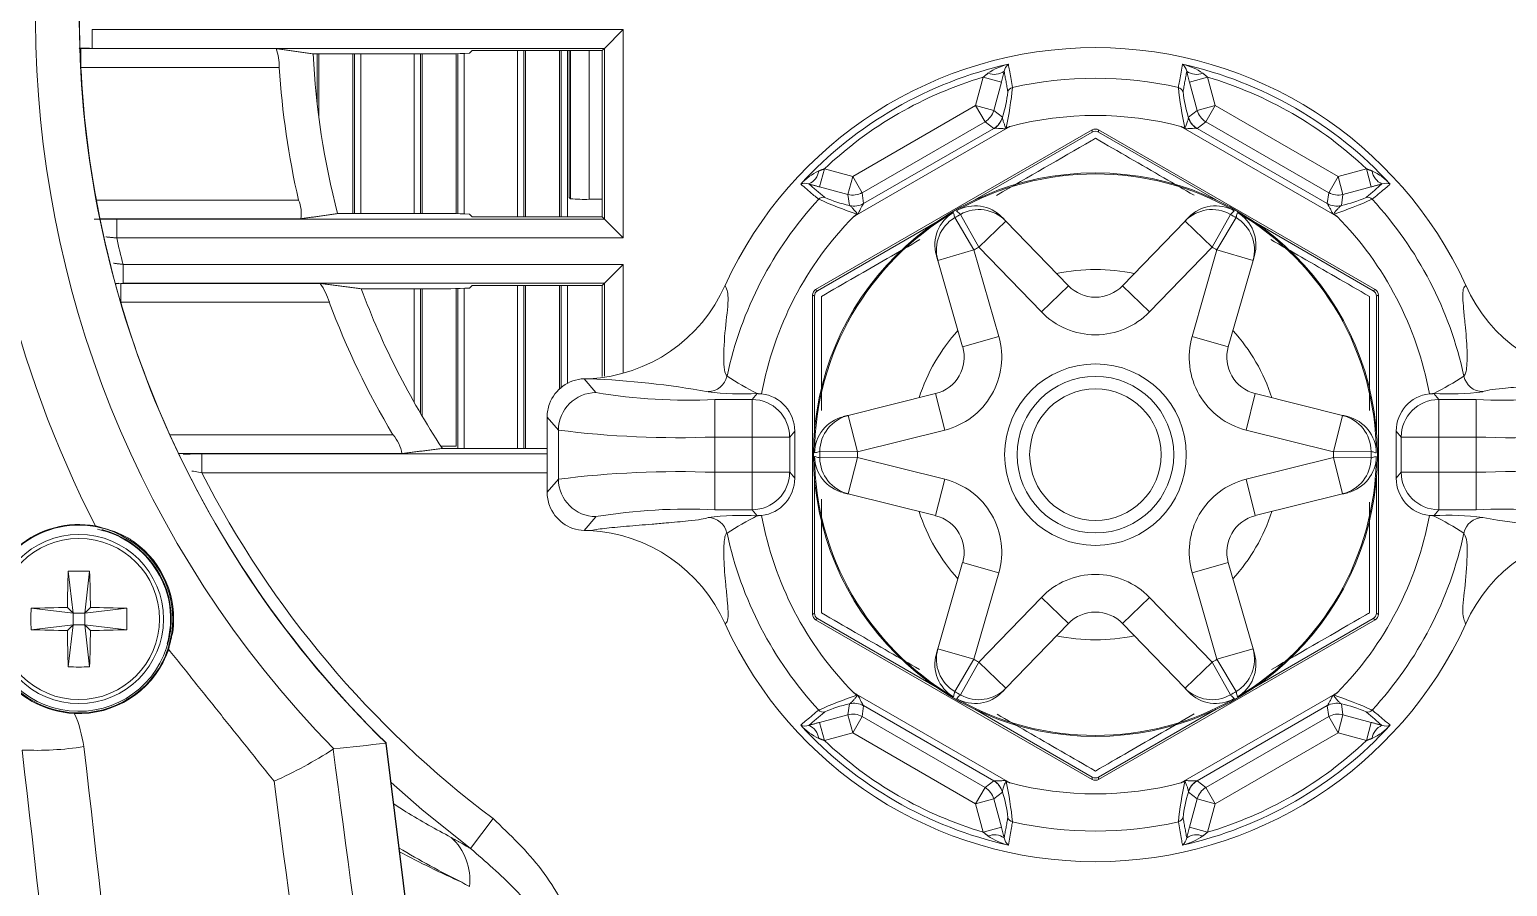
# Model space of a CAD drawing. Extents: x 8 to 113, y 2 to 87.
# Drawn here: x 105.271 to 107.63, y 35.429 to 36.797 of the extents above; entities that cross this region are included whole.
import ezdxf

# ---------------------------------------------------------------- set-up
doc = ezdxf.new("R2010")
doc.units = 0
doc.header["$MEASUREMENT"] = 0
doc.layers.add('OBJECT', color=7, linetype='CONTINUOUS')

msp = doc.modelspace()

# ---------------------------------------------------------------- linework, layer by layer
at = {"layer": 'OBJECT', "linetype": 'Continuous', "lineweight": 15}
for p, q in [((105.3711, 36.7971), (105.3711, 36.7671)), ((105.3711, 36.7971), (106.2191, 36.7971)), ((106.2191, 36.7971), (106.1891, 36.7671)), ((106.2191, 36.7971), (106.2191, 36.4643)), ((105.3534, 36.7666), (105.3519, 36.7666)), ((105.3534, 36.7666), (105.6648, 36.7666)), ((105.3534, 36.7366), (105.3534, 36.7666)), ((106.1891, 36.7671), (105.3711, 36.7671)), ((105.7241, 36.7582), (105.9137, 36.7582)), ((105.7304, 36.7582), (105.7304, 36.6799)), ((105.7329, 36.6591), (105.7329, 36.7582)), ((105.7875, 36.7582), (105.7875, 36.5032)), ((105.79, 36.5032), (105.79, 36.7582)), ((105.8, 36.7582), (105.8, 36.5032)), ((105.8854, 36.5032), (105.8854, 36.7582)), ((105.8954, 36.7582), (105.8954, 36.5032)), ((105.8979, 36.5032), (105.8979, 36.7582)), ((105.9525, 36.7585), (105.9525, 36.503)), ((105.955, 36.5029), (105.955, 36.7585)), ((105.965, 36.7587), (105.965, 36.5027)), ((105.9779, 36.7635), (105.9737, 36.7593)), ((105.9779, 36.7635), (106.1854, 36.7635)), ((106.0504, 36.498), (106.0504, 36.7635)), ((106.0604, 36.7635), (106.0604, 36.498)), ((106.0629, 36.498), (106.0629, 36.7635)), ((106.1175, 36.7635), (106.1175, 36.498)), ((106.12, 36.498), (106.12, 36.7635)), ((106.13, 36.7635), (106.13, 36.498)), ((106.1327, 36.5291), (106.1327, 36.7635)), ((106.1348, 36.527), (106.1348, 36.7635)), ((106.1648, 36.7635), (106.1648, 36.526)), ((106.1891, 36.7671), (106.1854, 36.7635)), ((106.1854, 36.7635), (106.1854, 36.498)), ((106.1891, 36.4943), (106.1891, 36.7671)), ((105.67, 36.7366), (105.3534, 36.7366)), ((106.7815, 36.6758), (106.7936, 36.7211)), ((106.8226, 36.7133), (106.7936, 36.7211)), ((106.8226, 36.7133), (106.8104, 36.668)), ((107.1518, 36.7211), (107.1228, 36.7133)), ((107.1349, 36.668), (107.1228, 36.7133)), ((107.1518, 36.7211), (107.1639, 36.6758)), ((106.7815, 36.6758), (106.5854, 36.5626)), ((106.7965, 36.6499), (106.7815, 36.6758)), ((106.8104, 36.668), (106.7815, 36.6758)), ((106.8104, 36.668), (106.8244, 36.6573)), ((107.121, 36.6573), (107.1349, 36.668)), ((107.1639, 36.6758), (107.1349, 36.668)), ((107.1639, 36.6758), (107.1489, 36.6499)), ((107.36, 36.5626), (107.1639, 36.6758)), ((106.9677, 36.6368), (106.5261, 36.3819)), ((106.8363, 36.6424), (106.5869, 36.4984)), ((106.6004, 36.5366), (106.7965, 36.6499)), ((106.6027, 36.5191), (106.8106, 36.6391)), ((106.9677, 36.6332), (106.7802, 36.525)), ((106.8105, 36.6391), (106.7965, 36.6499)), ((106.8303, 36.6401), (106.8306, 36.6393)), ((106.9677, 36.6332), (106.9677, 36.6368)), ((106.9777, 36.6368), (106.9777, 36.6332)), ((107.4193, 36.3819), (106.9777, 36.6368)), ((107.1652, 36.525), (106.9777, 36.6332)), ((107.3585, 36.4984), (107.1091, 36.6424)), ((107.1148, 36.6393), (107.1151, 36.6401)), ((107.1348, 36.6391), (107.3427, 36.5191)), ((107.1489, 36.6499), (107.1349, 36.6391)), ((107.1489, 36.6499), (107.345, 36.5366)), ((106.5401, 36.5747), (106.5324, 36.5458)), ((106.5401, 36.5747), (106.5854, 36.5626)), ((106.5854, 36.5626), (106.5777, 36.5336)), ((106.5854, 36.5626), (106.6004, 36.5366)), ((107.345, 36.5366), (107.36, 36.5626)), ((107.36, 36.5626), (107.4052, 36.5747)), ((107.3677, 36.5336), (107.36, 36.5626)), ((107.413, 36.5458), (107.4052, 36.5747)), ((106.5777, 36.5336), (106.5324, 36.5458)), ((107.413, 36.5458), (107.3677, 36.5336)), ((105.3781, 36.5248), (105.7008, 36.5248)), ((105.3781, 36.524), (105.3781, 36.5248)), ((106.1348, 36.527), (106.1327, 36.5291)), ((106.1854, 36.526), (106.1648, 36.526)), ((106.58, 36.5162), (106.5777, 36.5336)), ((106.6004, 36.5366), (106.6027, 36.5192)), ((107.3427, 36.5192), (107.345, 36.5366)), ((107.3677, 36.5336), (107.3654, 36.5162)), ((105.7044, 36.4949), (105.3837, 36.4949)), ((105.4105, 36.4643), (105.4105, 36.4943)), ((105.4105, 36.4943), (106.1891, 36.4943)), ((105.9137, 36.5032), (105.763, 36.5032)), ((105.9737, 36.5022), (105.9779, 36.498)), ((106.1854, 36.498), (105.9779, 36.498)), ((106.1891, 36.4943), (106.1854, 36.498)), ((106.2191, 36.4643), (106.1891, 36.4943)), ((106.5924, 36.5018), (106.5919, 36.5025)), ((106.7482, 36.4967), (106.7788, 36.4451)), ((106.7866, 36.4496), (106.7572, 36.5019)), ((107.1882, 36.5019), (107.1588, 36.4496)), ((107.1666, 36.4451), (107.1972, 36.4967)), ((107.3535, 36.5025), (107.353, 36.5018)), ((106.7167, 36.4883), (106.5292, 36.3801)), ((106.7866, 36.4496), (106.8297, 36.4912)), ((106.8297, 36.4912), (106.9295, 36.3879)), ((107.0159, 36.3879), (107.1157, 36.4912)), ((107.1588, 36.4496), (107.1157, 36.4912)), ((107.4162, 36.3801), (107.2287, 36.4883)), ((106.2191, 36.4643), (105.4105, 36.4643)), ((106.7788, 36.4451), (106.7211, 36.4285)), ((106.7788, 36.4451), (106.8184, 36.307)), ((106.8864, 36.3462), (106.7866, 36.4496)), ((107.1588, 36.4496), (107.059, 36.3462)), ((107.127, 36.307), (107.1666, 36.4451)), ((107.1666, 36.4451), (107.2243, 36.4285)), ((105.4207, 36.4221), (105.4207, 36.3921)), ((105.4207, 36.4221), (106.2191, 36.4221)), ((106.2191, 36.4221), (106.1891, 36.3921)), ((106.2191, 36.4221), (106.2191, 36.2491)), ((106.7607, 36.2904), (106.7211, 36.4285)), ((107.2243, 36.4285), (107.1847, 36.2904)), ((105.4083, 36.3916), (105.4139, 36.3921)), ((105.4169, 36.3916), (105.7353, 36.3916)), ((105.4169, 36.3616), (105.4169, 36.3916)), ((106.1891, 36.3921), (105.4207, 36.3921)), ((105.8008, 36.3832), (105.9137, 36.3832)), ((105.8854, 36.2016), (105.8854, 36.3832)), ((105.8954, 36.3832), (105.8954, 36.1843)), ((105.8979, 36.1801), (105.8979, 36.3832)), ((105.9525, 36.3835), (105.9525, 36.1318)), ((105.955, 36.1282), (105.955, 36.3835)), ((105.965, 36.3837), (105.965, 36.1282)), ((105.9779, 36.3885), (105.9737, 36.3843)), ((105.9779, 36.3885), (106.1854, 36.3885)), ((106.0504, 36.1282), (106.0504, 36.3885)), ((106.0604, 36.3885), (106.0604, 36.1282)), ((106.0629, 36.1282), (106.0629, 36.3885)), ((106.1175, 36.3885), (106.1175, 36.2223)), ((106.12, 36.2245), (106.12, 36.3885)), ((106.13, 36.3885), (106.13, 36.2317)), ((106.1891, 36.3921), (106.1854, 36.3885)), ((106.1854, 36.3885), (106.1854, 36.2431)), ((106.1891, 36.2438), (106.1891, 36.3921)), ((106.5261, 36.3819), (106.5292, 36.3801)), ((106.8864, 36.3462), (106.9295, 36.3879)), ((107.059, 36.3462), (107.0159, 36.3879)), ((107.4162, 36.3801), (107.4193, 36.3819)), ((105.7499, 36.3616), (105.4169, 36.3616)), ((106.5211, 36.3732), (106.5211, 35.8632)), ((106.5242, 36.3714), (106.5211, 36.3732)), ((106.5242, 36.3714), (106.5242, 36.1549)), ((107.4243, 36.3732), (107.4212, 36.3714)), ((107.4212, 36.1549), (107.4212, 36.3714)), ((107.4243, 35.8632), (107.4243, 36.3732)), ((106.8184, 36.307), (106.7607, 36.2904)), ((107.127, 36.307), (107.1847, 36.2904)), ((106.1755, 36.2173), (106.1566, 36.2393)), ((106.4328, 36.2157), (106.4247, 36.2063)), ((106.5782, 36.1809), (106.7176, 36.2157)), ((106.7321, 36.1575), (106.7176, 36.2157)), ((107.2133, 36.1575), (107.2278, 36.2157)), ((107.2278, 36.2157), (107.3672, 36.1809)), ((107.5126, 36.2157), (107.5206, 36.2063)), ((106.3652, 36.1464), (106.3652, 36.2063)), ((106.4247, 36.2063), (106.3652, 36.2063)), ((106.4247, 36.1464), (106.4247, 36.2063)), ((107.5206, 36.1464), (107.5206, 36.2063)), ((107.5206, 36.2063), (107.5802, 36.2063)), ((107.5802, 36.1464), (107.5802, 36.2063)), ((106.0977, 36.1783), (106.1156, 36.1574)), ((106.0977, 36.1783), (106.0977, 36.1182)), ((106.5927, 36.1227), (106.5782, 36.1809)), ((107.3527, 36.1227), (107.3672, 36.1809)), ((105.4955, 36.1498), (105.8516, 36.1498)), ((106.1156, 36.1574), (106.1156, 36.079)), ((106.3652, 36.1464), (106.3652, 36.09)), ((106.3652, 36.1464), (106.4247, 36.1464)), ((106.4247, 36.1464), (106.4847, 36.1464)), ((106.4247, 36.1464), (106.4247, 36.09)), ((106.4847, 36.1464), (106.4927, 36.1558)), ((106.4847, 36.1464), (106.4847, 36.09)), ((106.4927, 36.1558), (106.4927, 36.0807)), ((106.7321, 36.1575), (106.5927, 36.1227)), ((107.3527, 36.1227), (107.2133, 36.1575)), ((107.4607, 36.1464), (107.4527, 36.1558)), ((107.4527, 36.1558), (107.4527, 36.0807)), ((107.4607, 36.1464), (107.4607, 36.09)), ((107.5206, 36.1464), (107.4607, 36.1464)), ((107.5206, 36.1464), (107.5206, 36.09)), ((107.5802, 36.1464), (107.5206, 36.1464)), ((107.5802, 36.1464), (107.5802, 36.09)), ((105.8657, 36.1199), (105.5094, 36.1199)), ((105.5464, 36.0893), (105.5464, 36.1193)), ((105.5464, 36.1193), (106.0977, 36.1193)), ((106.0623, 36.1282), (105.9304, 36.1282)), ((106.0977, 36.1182), (106.0977, 36.0582)), ((106.5927, 36.1227), (106.5327, 36.1234)), ((107.4127, 36.1234), (107.3527, 36.1227)), ((106.5327, 36.113), (106.5927, 36.1137)), ((106.5927, 36.1137), (106.5782, 36.0555)), ((106.5927, 36.1137), (106.7321, 36.079)), ((107.2133, 36.079), (107.3527, 36.1137)), ((107.3527, 36.1137), (107.3672, 36.0555)), ((107.3527, 36.1137), (107.4127, 36.113)), ((106.0977, 36.0893), (105.5464, 36.0893)), ((106.1156, 36.079), (106.0977, 36.0582)), ((106.4247, 36.09), (106.3652, 36.09)), ((106.3652, 36.0301), (106.3652, 36.09)), ((106.4847, 36.09), (106.4247, 36.09)), ((106.4247, 36.0301), (106.4247, 36.09)), ((106.4927, 36.0807), (106.4847, 36.09)), ((106.5242, 36.0815), (106.5242, 35.8651)), ((106.7321, 36.079), (106.7176, 36.0208)), ((107.2133, 36.079), (107.2278, 36.0208)), ((107.4212, 35.8651), (107.4212, 36.0815)), ((107.4527, 36.0807), (107.4607, 36.09)), ((107.4607, 36.09), (107.5206, 36.09)), ((107.5206, 36.09), (107.5802, 36.09)), ((107.5206, 36.0301), (107.5206, 36.09)), ((107.5802, 36.0301), (107.5802, 36.09)), ((106.7176, 36.0208), (106.5782, 36.0555)), ((107.3672, 36.0555), (107.2278, 36.0208)), ((106.3652, 36.0301), (106.4247, 36.0301)), ((106.4247, 36.0301), (106.4328, 36.0207)), ((107.5206, 36.0301), (107.5126, 36.0207)), ((107.5802, 36.0301), (107.5206, 36.0301)), ((105.3856, 36.0015), (105.3763, 36.0034)), ((106.1566, 35.9971), (106.1755, 36.0191)), ((105.3331, 35.932), (105.3409, 35.865)), ((105.3673, 35.932), (105.3594, 35.865)), ((106.7211, 35.8079), (106.7607, 35.946)), ((106.8184, 35.9295), (106.7607, 35.946)), ((106.8184, 35.9295), (106.7788, 35.7914)), ((107.127, 35.9295), (107.1847, 35.946)), ((107.1666, 35.7914), (107.127, 35.9295)), ((107.1847, 35.946), (107.2243, 35.8079)), ((106.7866, 35.7869), (106.8864, 35.8902)), ((106.8864, 35.8902), (106.9295, 35.8486)), ((107.059, 35.8902), (107.0159, 35.8486)), ((107.059, 35.8902), (107.1588, 35.7869)), ((105.2739, 35.8728), (105.3409, 35.865)), ((105.3409, 35.865), (105.3318, 35.8741)), ((105.3409, 35.865), (105.3409, 35.8465)), ((105.3409, 35.865), (105.3594, 35.865)), ((105.3685, 35.8741), (105.3594, 35.865)), ((105.4265, 35.8728), (105.3594, 35.865)), ((105.3594, 35.8465), (105.3594, 35.865)), ((106.5211, 35.8632), (106.5242, 35.8651)), ((106.5292, 35.8564), (106.5261, 35.8546)), ((106.5261, 35.8546), (106.9677, 35.5996)), ((106.5292, 35.8564), (106.7167, 35.7482)), ((106.9777, 35.5996), (107.4193, 35.8546)), ((107.2287, 35.7482), (107.4162, 35.8564)), ((107.4193, 35.8546), (107.4162, 35.8564)), ((107.4212, 35.8651), (107.4243, 35.8632)), ((105.2739, 35.8386), (105.3409, 35.8465)), ((105.3318, 35.8374), (105.3409, 35.8465)), ((105.3331, 35.7795), (105.3409, 35.8465)), ((105.3594, 35.8465), (105.3409, 35.8465)), ((105.3673, 35.7795), (105.3594, 35.8465)), ((105.3594, 35.8465), (105.3685, 35.8374)), ((105.4265, 35.8386), (105.3594, 35.8465)), ((106.9295, 35.8486), (106.8297, 35.7452)), ((107.1157, 35.7452), (107.0159, 35.8486)), ((106.7788, 35.7914), (106.7211, 35.8079)), ((107.1666, 35.7914), (107.2243, 35.8079)), ((106.7788, 35.7914), (106.7482, 35.7398)), ((106.7572, 35.7346), (106.7866, 35.7869)), ((106.7866, 35.7869), (106.8297, 35.7452)), ((107.1588, 35.7869), (107.1157, 35.7452)), ((107.1588, 35.7869), (107.1882, 35.7346)), ((107.1972, 35.7398), (107.1666, 35.7914)), ((106.5869, 35.738), (106.8363, 35.594)), ((107.1091, 35.594), (107.3585, 35.738)), ((106.5777, 35.7028), (106.58, 35.7203)), ((106.5919, 35.7339), (106.5924, 35.7346)), ((106.6027, 35.7173), (106.6004, 35.6998)), ((106.8106, 35.5974), (106.6027, 35.7174)), ((107.3427, 35.7174), (107.1348, 35.5974)), ((107.345, 35.6998), (107.3427, 35.7173)), ((107.353, 35.7346), (107.3535, 35.7339)), ((107.3654, 35.7203), (107.3677, 35.7028)), ((106.5324, 35.6907), (106.5777, 35.7028)), ((106.5324, 35.6907), (106.5401, 35.6617)), ((106.5777, 35.7028), (106.5854, 35.6739)), ((106.6004, 35.6998), (106.5854, 35.6739)), ((106.7965, 35.5866), (106.6004, 35.6998)), ((106.7802, 35.7115), (106.9677, 35.6032)), ((106.9777, 35.6032), (107.1652, 35.7115)), ((107.345, 35.6998), (107.1489, 35.5866)), ((107.36, 35.6739), (107.345, 35.6998)), ((107.36, 35.6739), (107.3677, 35.7028)), ((107.3677, 35.7028), (107.413, 35.6907)), ((107.4052, 35.6617), (107.413, 35.6907)), ((106.5854, 35.6739), (106.5401, 35.6617)), ((106.5854, 35.6739), (106.7815, 35.5607)), ((107.1639, 35.5607), (107.36, 35.6739)), ((107.4052, 35.6617), (107.36, 35.6739)), ((105.9541, 34.7308), (105.8403, 35.6577)), ((105.9545, 34.7308), (105.8407, 35.6576)), ((106.7965, 35.5866), (106.8105, 35.5973)), ((106.8306, 35.5971), (106.8303, 35.5963)), ((106.9677, 35.5996), (106.9677, 35.6032)), ((106.9777, 35.6032), (106.9777, 35.5996)), ((107.1151, 35.5963), (107.1148, 35.5971)), ((107.1349, 35.5973), (107.1489, 35.5866)), ((106.7815, 35.5607), (106.7965, 35.5866)), ((106.8244, 35.5791), (106.8104, 35.5684)), ((107.1349, 35.5684), (107.121, 35.5791)), ((107.1489, 35.5866), (107.1639, 35.5607)), ((106.7815, 35.5607), (106.8104, 35.5684)), ((106.7936, 35.5154), (106.7815, 35.5607)), ((106.8104, 35.5684), (106.8226, 35.5231)), ((107.1228, 35.5231), (107.1349, 35.5684)), ((107.1349, 35.5684), (107.1639, 35.5607)), ((107.1639, 35.5607), (107.1518, 35.5154)), ((106.0112, 35.5371), (105.9753, 35.4893)), ((106.7936, 35.5154), (106.8226, 35.5231)), ((107.1228, 35.5231), (107.1518, 35.5154))]:
    msp.add_line(p, q, dxfattribs=at)
at = {"layer": 'OBJECT', "linetype": 'Continuous', "lineweight": 15, "flags": 128}
for points in [[(105.4169, 36.3916), (105.4101, 36.3908), (105.4087, 36.3904)], [(105.9753, 35.4893), (105.8973, 35.5516), (105.8484, 35.5949)]]:
    msp.add_lwpolyline(points, dxfattribs=at)
at = {"layer": 'OBJECT', "linetype": 'Continuous', "lineweight": 15}
for centre, radius in [((106.9727, 36.1182), 0.45), ((106.9727, 36.1182), 0.145), ((106.9727, 36.1182), 0.125), ((106.9727, 36.1182), 0.105), ((105.3502, 35.8557), 0.135), ((105.3502, 35.8557), 0.1287)]:
    msp.add_circle(centre, radius, dxfattribs=at)
for centre, radius, start, end in [((106.9577, 36.8187), 1.6769, 136.2921, 224.2658), ((106.9722, 36.8187), 1.6214, 134.8733, 225.7304), ((106.9749, 36.8187), 1.7939, 153.0015, 206.9985), ((106.9722, 36.8187), 1.6211, 180, 225.7233), ((105.5854, 36.7375), 0.0846, 359.3855, 20.1189), ((106.9727, 36.8182), 1.25, 182.7513, 194.5959), ((105.9284, 37.6537), 0.8956, 269.0631, 272.9023), ((106.9727, 36.1182), 0.65, 24.5823, 155.4177), ((106.9727, 36.8182), 1.6214, 182.8857, 190.4245), ((106.9727, 36.8182), 1.3053, 183.5854, 192.989), ((106.9727, 36.1182), 0.6388, 102.5667, 137.4333), ((106.8555, 36.6492), 0.0951, 103.23, 124.8544), ((106.8111, 36.7527), 0.0273, 248.6277, 305.5142), ((106.8453, 36.7272), 0.0186, 128.59, 170.0159), ((106.9727, 36.1182), 0.6388, 42.5667, 77.4333), ((107.1001, 36.7272), 0.0186, 9.9841, 51.41), ((107.0899, 36.6492), 0.0951, 55.1456, 76.77), ((107.1343, 36.7527), 0.0273, 234.4858, 291.3723), ((106.9727, 36.1182), 0.6289, 106.5431, 133.4569), ((106.1948, 36.7724), 0.6491, 348.2402, 354.0115), ((106.8425, 36.6949), 0.01, 102.5834, 164.5517), ((106.9727, 36.1182), 0.6012, 77.2855, 102.7145), ((107.1028, 36.6949), 0.01, 15.4483, 77.4166), ((107.6999, 36.7645), 0.5978, 185.7408, 192.0075), ((106.9727, 36.1182), 0.6289, 46.5431, 73.4569), ((106.5726, 36.7315), 0.2625, 343.5919, 352.5858), ((107.3255, 36.7215), 0.2144, 186.4012, 197.4211), ((106.7814, 36.6759), 0.03, 300.0672, 344.9328), ((106.7954, 36.6651), 0.03, 300.0672, 344.9328), ((106.7954, 36.665), 0.03, 300.2599, 344.639), ((106.9727, 36.1182), 0.5417, 75.4189, 104.5811), ((107.15, 36.6651), 0.03, 195.0672, 239.9328), ((107.1499, 36.665), 0.03, 195.361, 239.7401), ((107.164, 36.6759), 0.03, 195.0672, 239.9328), ((106.9727, 36.6282), 0.01, 59.9999, 120.0001), ((106.9727, 36.6246), 0.01, 59.9999, 120.0001), ((106.5715, 36.4852), 0.0951, 115.1456, 136.77), ((106.5041, 36.5754), 0.0273, 294.4858, 351.3723), ((106.9727, 36.1182), 0.4483, 60.3579, 119.6421), ((107.4413, 36.5754), 0.0273, 188.6277, 245.5142), ((107.3739, 36.4852), 0.0951, 43.23, 64.8544), ((106.509, 36.533), 0.0186, 69.9841, 111.41), ((107.4364, 36.533), 0.0186, 68.59, 110.0159), ((105.6482, 36.5034), 0.0569, 351.3617, 22.1683), ((106.1577, 36.7593), 0.2334, 264.3839, 271.7532), ((106.9727, 36.1182), 0.6012, 137.2855, 167.9698), ((106.5383, 36.5193), 0.01, 75.4483, 137.4166), ((106.7766, 37.0711), 0.5978, 245.7408, 252.0075), ((106.6266, 36.7254), 0.2144, 246.4012, 257.4211), ((106.5854, 36.5627), 0.03, 255.0672, 299.9328), ((106.5877, 36.5452), 0.03, 255.0672, 299.9328), ((106.5878, 36.5451), 0.03, 255.361, 299.7401), ((106.7806, 36.4555), 0.0601, 43.8993, 119.5468), ((107.1647, 36.4555), 0.0601, 60.4497, 136.1042), ((107.3577, 36.5452), 0.03, 240.0672, 284.9328), ((107.3576, 36.5451), 0.03, 240.2599, 284.639), ((107.36, 36.5627), 0.03, 240.0672, 284.9328), ((107.1688, 37.0711), 0.5978, 287.9925, 294.2592), ((107.3187, 36.7254), 0.2144, 282.5789, 293.5988), ((107.4071, 36.5193), 0.01, 42.5834, 104.5517), ((106.9727, 36.1182), 0.6012, 12.0302, 42.7145), ((105.9284, 35.6078), 0.8956, 87.0977, 90.9369), ((106.9727, 36.1182), 0.5417, 135.4189, 169.6766), ((106.9727, 36.1182), 0.4483, 120.3579, 179.6421), ((106.7766, 36.4532), 0.0601, 120.4497, 196.1042), ((106.7788, 36.4451), 0.06, 120.6672, 195.9969), ((106.9727, 36.1182), 0.44, 119.3246, 120.6754), ((106.7866, 36.4496), 0.06, 44.0031, 119.3328), ((107.1588, 36.4496), 0.06, 60.6672, 135.9969), ((106.9727, 36.1182), 0.44, 59.3246, 60.6754), ((107.1666, 36.4451), 0.06, 344.0031, 59.3328), ((106.9727, 36.1182), 0.4483, 0.3579, 59.6421), ((107.1688, 36.4532), 0.0601, 343.8993, 59.5468), ((106.9727, 36.1182), 0.5417, 10.3234, 44.5811), ((106.9727, 36.8182), 1.6018, 192.7647, 194.3169), ((106.9727, 36.1182), 0.38, 119.3246, 120.6754), ((106.9727, 36.1182), 0.38, 59.3246, 60.6754), ((106.9727, 36.1182), 0.2958, 77.8905, 102.1095), ((105.6496, 36.3313), 0.1048, 16.8163, 35.1376), ((106.9727, 36.8182), 1.25, 200.365, 213.5043), ((105.9284, 37.2787), 0.8956, 269.0631, 272.9023), ((106.1524, 36.4897), 0.2505, 272.8863, 336.2094), ((106.5311, 36.3732), 0.01, 119.9999, 180.0001), ((106.5342, 36.3714), 0.01, 119.9999, 180.0001), ((106.9727, 36.4296), 0.06, 224, 316), ((107.4112, 36.3714), 0.01, 359.9999, 60.0001), ((107.4143, 36.3732), 0.01, 359.9999, 60.0001), ((107.793, 36.4897), 0.2505, 203.7932, 267.1111), ((106.9727, 36.8182), 1.6214, 196.3573, 204.3446), ((106.9727, 36.8182), 1.3053, 200.4774, 210.8014), ((106.9727, 36.4296), 0.12, 224, 316), ((106.9727, 36.1182), 0.2958, 137.8905, 162.1095), ((106.7031, 36.2739), 0.12, 284, 16), ((107.2423, 36.2739), 0.12, 164, 256), ((106.9727, 36.1182), 0.2958, 17.8905, 42.1095), ((106.7031, 36.2739), 0.06, 284, 16), ((107.2423, 36.2739), 0.06, 164, 256), ((106.1584, 36.1789), 0.0605, 91.6764, 160.3719), ((106.1062, 34.8262), 1.4145, 79.8984, 87.6178), ((106.354, 36.2502), 0.0313, 270.5586, 347.8086), ((106.6991, 36.7324), 0.5812, 237.2469, 242.7295), ((107.2377, 36.7471), 0.5983, 297.3487, 302.675), ((107.5913, 36.2502), 0.0313, 192.1914, 269.4414), ((106.1757, 36.1572), 0.0601, 90.1999, 179.7717), ((106.3212, 37.0881), 0.8829, 260.4992, 272.8572), ((106.4103, 36.6441), 0.429, 262.4992, 273.0034), ((106.4328, 36.1558), 0.0599, 359.9534, 83.3097), ((107.5126, 36.1558), 0.0599, 96.6903, 180.0466), ((107.535, 36.6441), 0.429, 266.9961, 277.5013), ((107.6242, 37.0881), 0.8829, 267.1428, 279.5008), ((106.1594, 36.1783), 0.0618, 160.0807, 179.9776), ((106.4245, 36.1462), 0.0601, 0.2283, 89.8001), ((107.5208, 36.1462), 0.0601, 90.1999, 179.7717), ((106.5846, 36.1205), 0.0601, 103.8993, 179.5468), ((106.5927, 36.1227), 0.06, 104.0031, 179.3328), ((107.3527, 36.1227), 0.06, 0.6672, 75.9969), ((107.3608, 36.1206), 0.0601, 0.4497, 76.1042), ((105.8068, 36.1104), 0.0597, 9.1194, 41.4002), ((106.3072, 37.6669), 1.5216, 262.764, 272.1844), ((107.6382, 37.6669), 1.5216, 267.8156, 277.236), ((106.9727, 36.1182), 0.4483, 180.3579, 239.6421), ((106.5846, 36.1159), 0.0601, 180.4497, 256.1042), ((106.9727, 36.1182), 0.44, 179.3246, 180.6754), ((106.9727, 36.1182), 0.38, 179.3246, 180.6754), ((106.9727, 36.1182), 0.4483, 300.3579, 359.6421), ((106.9727, 36.1182), 0.38, 359.3246, 0.6754), ((107.3608, 36.1159), 0.0601, 283.8993, 359.5468), ((106.9727, 36.1182), 0.44, 359.3246, 0.6754), ((106.3072, 34.5695), 1.5216, 87.8156, 97.236), ((106.5927, 36.1137), 0.06, 180.6672, 255.9969), ((107.3527, 36.1137), 0.06, 284.0031, 359.3328), ((107.6382, 34.5695), 1.5216, 82.764, 92.1844), ((106.9727, 36.8182), 1.6018, 207.069, 233.1104), ((106.1757, 36.0793), 0.0601, 180.2283, 269.8001), ((106.4245, 36.0903), 0.0601, 270.1999, 359.7717), ((106.4328, 36.0806), 0.0599, 276.6903, 0.0466), ((106.7031, 35.9625), 0.12, 344, 76), ((107.2423, 35.9625), 0.12, 104, 196), ((107.5126, 36.0806), 0.0599, 179.9534, 263.3097), ((107.5208, 36.0903), 0.0601, 180.2283, 269.8001), ((106.1594, 36.0582), 0.0618, 180.0224, 199.9193), ((106.1584, 36.0576), 0.0605, 199.6352, 268.3165), ((106.3212, 35.1484), 0.8829, 87.1428, 99.5008), ((106.4103, 35.5923), 0.429, 86.9966, 97.5008), ((106.6992, 35.5041), 0.5813, 117.2706, 122.753), ((106.9727, 36.1182), 0.5417, 190.3234, 224.5811), ((106.9727, 36.1182), 0.2958, 197.8905, 222.1095), ((106.7031, 35.9625), 0.06, 344, 76), ((107.2423, 35.9625), 0.06, 104, 196), ((106.9727, 36.1182), 0.2958, 317.8905, 342.1095), ((106.9727, 36.1182), 0.5417, 315.4189, 349.6766), ((107.535, 35.5924), 0.429, 82.4987, 93.0039), ((107.2397, 35.4928), 0.5942, 57.3069, 62.6695), ((107.6242, 35.1484), 0.8829, 80.4992, 92.8572), ((105.3502, 35.8557), 0.151, 79.9665, 180.1659), ((105.3502, 35.8557), 0.15, 79.9655, 180.1637), ((105.3502, 35.8557), 0.1474, 186.2425, 75.537), ((105.3502, 35.8557), 0.1464, 344.3746, 78.3356), ((106.1524, 35.7468), 0.2505, 23.7932, 87.1111), ((106.354, 35.9863), 0.0313, 12.1914, 89.4414), ((107.5913, 35.9863), 0.0313, 90.5586, 167.8086), ((107.793, 35.7468), 0.2505, 92.8863, 156.2094), ((107.8391, 37.4103), 1.4145, 259.8984, 267.6178), ((105.4376, 35.9788), 0.00182, 293.0955, 337.3019), ((105.4377, 35.9787), 0.00188, 293.7891, 336.511), ((105.3491, 35.8553), 0.151, 352.1735, 53.717), ((105.3508, 35.8562), 0.1506, 351.7746, 53.9462), ((106.9727, 36.1182), 0.6012, 192.0302, 222.7145), ((106.9727, 36.1182), 0.6012, 317.2855, 347.9698), ((107.464, 35.8578), 2.1322, 178.0047, 179.5614), ((105.3502, 35.6037), 0.3287, 87.0143, 92.9857), ((103.2364, 35.8578), 2.1322, 0.4386, 1.9953), ((106.9727, 35.8069), 0.12, 44, 136), ((105.6022, 35.8557), 0.3287, 177.0143, 182.9857), ((105.3482, 33.7419), 2.1322, 90.4386, 91.9953), ((105.3522, 33.7419), 2.1322, 88.0047, 89.5614), ((105.0982, 35.8557), 0.3287, 357.0143, 2.9857), ((106.5311, 35.8632), 0.01, 179.9999, 240.0001), ((106.5342, 35.8651), 0.01, 179.9999, 240.0001), ((106.9727, 35.8069), 0.06, 44, 136), ((107.4112, 35.8651), 0.01, 299.9999, 0.0001), ((107.4143, 35.8632), 0.01, 299.9999, 0.0001), ((105.3482, 37.9696), 2.1322, 268.0047, 269.5614), ((107.464, 35.8537), 2.1322, 180.4386, 181.9953), ((103.2364, 35.8537), 2.1322, 358.0047, 359.5614), ((105.3522, 37.9696), 2.1322, 270.4386, 271.9953), ((105.3502, 35.8557), 0.15, 337.3861, 351.9474), ((105.499, 35.8309), 0.00387, 77.3439, 94.6428), ((105.499, 35.8305), 0.00379, 76.939, 94.5988), ((106.9727, 36.1182), 0.65, 204.5823, 335.4177), ((105.4945, 35.8119), 0.00469, 242.0226, 254.4986), ((106.7788, 35.7914), 0.06, 164.0031, 239.3328), ((106.9727, 36.1182), 0.2958, 257.8905, 282.1095), ((107.1666, 35.7914), 0.06, 300.6672, 15.9969), ((106.9727, 36.8182), 3.0068, 199.7991, 266.1975), ((106.9727, 36.8182), 2.9472, 200.4368, 266.0663), ((105.3502, 35.8559), 0.1501, 267.3346, 337.3301), ((105.3502, 35.8558), 0.1511, 267.3355, 337.3326), ((105.4913, 35.8023), 0.00499, 238.4582, 250.2401), ((105.4914, 35.8027), 0.00479, 238.4512, 250.7267), ((106.7766, 35.7833), 0.0601, 163.8993, 239.5468), ((106.9727, 36.1182), 0.38, 239.3246, 240.6754), ((106.9727, 36.1182), 0.38, 299.3246, 300.6754), ((106.9727, 36.8182), 3.0068, 273.8025, 340.2009), ((106.9727, 36.8182), 2.9472, 273.9337, 339.5632), ((107.1688, 35.7833), 0.0601, 300.4497, 16.1042), ((105.3493, 35.8545), 0.1497, 213.2592, 267.666), ((105.3507, 35.8567), 0.1509, 213.5688, 267.1546), ((105.3502, 36.1077), 0.3287, 267.0143, 272.9857), ((106.9727, 36.1182), 0.44, 239.3246, 240.6754), ((106.7806, 35.7809), 0.0601, 240.4497, 316.1042), ((106.7866, 35.7869), 0.06, 240.6672, 315.9969), ((107.1588, 35.7869), 0.06, 224.0031, 299.3328), ((107.1647, 35.7809), 0.0601, 223.8993, 299.5468), ((106.9727, 36.1182), 0.44, 299.3246, 300.6754), ((106.7766, 35.1653), 0.5978, 107.9925, 114.2592), ((106.6266, 35.511), 0.2144, 102.5789, 113.5988), ((106.5877, 35.6912), 0.03, 60.0672, 104.9328), ((106.5878, 35.6913), 0.03, 60.2599, 104.639), ((106.9727, 36.1182), 0.4483, 240.3579, 299.6421), ((107.3576, 35.6913), 0.03, 75.361, 119.7401), ((107.3577, 35.6912), 0.03, 75.0672, 119.9328), ((107.1688, 35.1653), 0.5978, 65.7408, 72.0075), ((107.3187, 35.511), 0.2144, 66.4012, 77.4211), ((105.2488, 35.7096), 0.0945, 357.1711, 357.8159), ((106.5383, 35.7172), 0.01, 222.5834, 284.5517), ((106.5854, 35.6738), 0.03, 60.0672, 104.9328), ((107.36, 35.6738), 0.03, 75.0672, 119.9328), ((107.4071, 35.7172), 0.01, 255.4483, 317.4166), ((106.9727, 36.1182), 0.6388, 222.5667, 257.4333), ((106.509, 35.7034), 0.0186, 248.59, 290.0159), ((106.5715, 35.7512), 0.0951, 223.23, 244.8544), ((106.5041, 35.6611), 0.0273, 8.6277, 65.5142), ((106.9727, 36.1182), 0.6388, 282.5667, 317.4333), ((107.3739, 35.7512), 0.0951, 295.1456, 316.77), ((107.4413, 35.6611), 0.0273, 114.4858, 171.3723), ((107.4364, 35.7034), 0.0186, 249.9841, 291.41), ((105.2825, 36.1328), 0.4868, 267.3108, 278.9427), ((-33.9188, 19.7143), 140.0874, 6.074565, 6.530405), ((-35.4173, 19.6297), 141.6844, 6.039865, 6.493145), ((105.3899, 36.2103), 0.6711, 293.8927, 303.0618), ((246.0156, 54.0594), 141.4628, 187.478348, 187.869946), ((106.9727, 36.1182), 0.6289, 226.5431, 253.4569), ((106.9727, 36.1182), 0.6289, 286.5431, 313.4569), ((247.4857, 54.1391), 143.031, 187.448752, 187.825245), ((106.7954, 35.5713), 0.03, 15.0672, 59.9328), ((106.7954, 35.5714), 0.03, 15.361, 59.7401), ((106.2455, 35.4719), 0.5978, 5.7408, 12.0075), ((106.9727, 35.6119), 0.01, 239.9999, 300.0001), ((106.9727, 35.6083), 0.01, 239.9999, 300.0001), ((107.7506, 35.464), 0.6491, 168.2402, 174.0115), ((107.1499, 35.5714), 0.03, 120.2599, 164.639), ((107.15, 35.5713), 0.03, 120.0672, 164.9328), ((106.7814, 35.5606), 0.03, 15.0672, 59.9328), ((106.6199, 35.5149), 0.2144, 6.4012, 17.4211), ((106.9727, 36.1182), 0.5417, 255.4189, 284.5811), ((107.3728, 35.505), 0.2625, 163.5919, 172.5858), ((107.164, 35.5606), 0.03, 120.0672, 164.9328), ((106.8425, 35.5415), 0.01, 195.4483, 257.4166), ((106.9727, 36.1182), 0.6012, 257.2855, 282.7145), ((107.1028, 35.5415), 0.01, 282.5834, 344.5517), ((105.8833, 35.4397), 0.0908, 352.9658, 47.8323), ((106.8111, 35.4838), 0.0273, 54.4858, 111.3723), ((106.8555, 35.5873), 0.0951, 235.1456, 256.77), ((106.8453, 35.5093), 0.0186, 189.9841, 231.41), ((107.0899, 35.5873), 0.0951, 283.23, 304.8544), ((107.1001, 35.5093), 0.0186, 308.59, 350.0159), ((107.1343, 35.4838), 0.0273, 68.6277, 125.5142), ((106.6032, 36.7279), 1.4432, 239.0634, 243.5977)]:
    msp.add_arc(centre, radius, start, end, dxfattribs=at)
for centre, major_axis, ratio, start_param, end_param in [((106.0623, 36.1261), (0.12, 0), 0.017455, 1.283851, 1.570796), ((105.6996, 36.6625), (1.6228, 0.1993), 0.620494, 4.671537, 4.722913), ((106.6288, 36.8182), (1.5813, 0), 0.964711, 4.206103, 4.276697), ((106.7597, 36.8182), (1.6185, 0), 0.982242, 4.196653, 4.205118)]:
    msp.add_ellipse(centre, major_axis=major_axis, ratio=ratio, start_param=start_param, end_param=end_param, dxfattribs=at)
for points in [[(105.3711, 36.7671), (105.3504, 36.7672)], [(105.3504, 36.7672), (105.3534, 36.7666)], [(105.6648, 36.7666), (105.7241, 36.7582)], [(106.7936, 36.7211), (106.8011, 36.7272)], [(106.827, 36.7304), (106.8226, 36.7133)], [(106.8329, 36.6976), (106.827, 36.7304)], [(107.1184, 36.7304), (107.1125, 36.6976)], [(107.1228, 36.7133), (107.1184, 36.7304)], [(107.1443, 36.7272), (107.1518, 36.7211)], [(106.8244, 36.6573), (106.8244, 36.6571)], [(107.121, 36.6571), (107.121, 36.6573)], [(106.8106, 36.6391), (106.8105, 36.6391)], [(107.1349, 36.6391), (107.1348, 36.6391)], [(106.5311, 36.5713), (106.5401, 36.5747)], [(107.4052, 36.5747), (107.4143, 36.5713)], [(106.5154, 36.5505), (106.5408, 36.529)], [(106.5324, 36.5458), (106.5154, 36.5505)], [(107.4046, 36.529), (107.43, 36.5505)], [(107.43, 36.5505), (107.413, 36.5458)], [(106.5802, 36.5161), (106.58, 36.5162)], [(106.6027, 36.5192), (106.6027, 36.5191)], [(107.3427, 36.5191), (107.3427, 36.5192)], [(107.3654, 36.5162), (107.3652, 36.5161)], [(105.7044, 36.4949), (105.763, 36.5032)], [(106.824, 36.4972), (106.8297, 36.4912)], [(107.1157, 36.4912), (107.1214, 36.4972)], [(105.4105, 36.4643), (105.393, 36.466)], [(105.4055, 36.4239), (105.4207, 36.4221)], [(106.7211, 36.4285), (106.7188, 36.4365)], [(107.2265, 36.4365), (107.2243, 36.4285)], [(105.7353, 36.3916), (105.8008, 36.3832)], [(106.165, 36.2395), (106.1566, 36.2393)], [(106.4398, 36.2153), (106.4328, 36.2157)], [(107.5126, 36.2157), (107.5056, 36.2153)], [(106.1014, 36.1993), (106.1014, 36.1992)], [(106.5701, 36.1789), (106.5782, 36.1809)], [(107.3672, 36.1809), (107.3753, 36.1789)], [(105.8657, 36.1199), (105.9304, 36.1282)], [(106.5782, 36.0555), (106.5701, 36.0575)], [(107.3753, 36.0575), (107.3672, 36.0555)], [(106.1014, 36.0372), (106.1014, 36.0371)], [(106.4328, 36.0207), (106.4398, 36.0212)], [(107.5056, 36.0212), (107.5126, 36.0207)], [(106.165, 35.9969), (106.1566, 35.9971)], [(105.4384, 35.9771), (105.4385, 35.977)], [(105.4394, 35.978), (105.4393, 35.978)], [(105.4923, 35.8078), (105.4987, 35.8343)], [(105.4998, 35.8342), (105.4933, 35.8074)], [(105.4987, 35.8347), (105.4987, 35.8343)], [(105.4998, 35.8342), (105.4999, 35.8346)], [(105.4889, 35.7986), (105.4923, 35.8078)], [(105.4933, 35.8074), (105.4898, 35.7982)], [(105.6618, 35.5966), (105.4933, 35.8074)], [(106.7188, 35.7999), (106.7211, 35.8079)], [(107.2243, 35.8079), (107.2265, 35.7999)], [(105.4887, 35.798), (105.4889, 35.7986)], [(105.4896, 35.7976), (105.4898, 35.7982)], [(106.8297, 35.7452), (106.824, 35.7392)], [(107.1214, 35.7392), (107.1157, 35.7452)], [(106.58, 35.7203), (106.5802, 35.7204)], [(106.6027, 35.7174), (106.6027, 35.7173)], [(107.3427, 35.7173), (107.3427, 35.7174)], [(107.3652, 35.7204), (107.3654, 35.7203)], [(106.5408, 35.7075), (106.5154, 35.6859)], [(106.5154, 35.6859), (106.5324, 35.6907)], [(107.43, 35.6859), (107.4046, 35.7075)], [(107.413, 35.6907), (107.43, 35.6859)], [(105.7568, 35.6482), (105.7561, 35.6478)], [(105.8404, 35.6577), (105.8401, 35.6576)], [(105.8403, 35.6577), (105.8404, 35.6577)], [(106.5401, 35.6617), (106.5311, 35.6652)], [(107.4143, 35.6652), (107.4052, 35.6617)], [(106.8105, 35.5973), (106.8106, 35.5974)], [(107.1348, 35.5974), (107.1349, 35.5973)], [(106.8244, 35.5794), (106.8244, 35.5791)], [(107.121, 35.5791), (107.121, 35.5794)], [(106.827, 35.5061), (106.8329, 35.5388)], [(107.1125, 35.5388), (107.1184, 35.5061)], [(105.9442, 35.507), (105.9753, 35.4893)], [(106.8011, 35.5093), (106.7936, 35.5154)], [(106.8226, 35.5231), (106.827, 35.5061)], [(107.1184, 35.5061), (107.1228, 35.5231)], [(107.1518, 35.5154), (107.1443, 35.5093)]]:
    msp.add_open_spline(points, degree=1, dxfattribs=at)
for points, knots in [([(106.8337, 36.7417), (106.8339, 36.7409), (106.8346, 36.7369), (106.8368, 36.7246), (106.8389, 36.713), (106.8404, 36.7047)], [0, 0, 0, 0, 0.064852, 0.324258, 1, 1, 1, 1]), ([(107.105, 36.7047), (107.1052, 36.7055), (107.1059, 36.7095), (107.1081, 36.7218), (107.1102, 36.7334), (107.1117, 36.7417)], [0, 0, 0, 0, 0.064852, 0.324258, 1, 1, 1, 1]), ([(106.8244, 36.6571), (106.8244, 36.6565), (106.8244, 36.655), (106.8252, 36.6516), (106.8267, 36.6471), (106.8284, 36.6431), (106.8293, 36.6406), (106.8298, 36.64), (106.8299, 36.64), (106.83, 36.6399), (106.8301, 36.6399), (106.8302, 36.64), (106.8302, 36.64), (106.8303, 36.6401), (106.8303, 36.6401)], [0, 0, 0, 0, 0.153502, 0.380166, 0.626293, 0.875654, 0.967797, 0.976809, 0.980954, 0.984134, 0.9874, 0.990544, 0.996552, 1, 1, 1, 1]), ([(107.1151, 36.6401), (107.1151, 36.6401), (107.1152, 36.64), (107.1153, 36.64), (107.1154, 36.6399), (107.1154, 36.64), (107.1156, 36.64), (107.1158, 36.6403), (107.1166, 36.6418), (107.118, 36.6455), (107.1198, 36.6505), (107.121, 36.6548), (107.121, 36.6564), (107.121, 36.6571)], [0, 0, 0, 0, 0.006251, 0.010873, 0.014164, 0.017464, 0.021803, 0.032032, 0.073944, 0.240397, 0.569572, 0.838891, 1, 1, 1, 1]), ([(106.8306, 36.6393), (106.8305, 36.6393), (106.8302, 36.6391), (106.8297, 36.6389), (106.8283, 36.6387), (106.8251, 36.6388), (106.8204, 36.6392), (106.8155, 36.6394), (106.812, 36.6394), (106.811, 36.6392), (106.8106, 36.6391)], [0, 0, 0, 0, 0.020895, 0.038908, 0.075404, 0.191564, 0.449116, 0.682572, 0.877716, 1, 1, 1, 1]), ([(106.8303, 36.6401), (106.8319, 36.6407), (106.8339, 36.6415), (106.8359, 36.6423), (106.8363, 36.6424)], [0, 0, 0, 0, 0.779301, 1, 1, 1, 1]), ([(106.8363, 36.6424), (106.836, 36.6422), (106.8341, 36.6412), (106.8322, 36.6402), (106.8306, 36.6393)], [0, 0, 0, 0, 0.186026, 1, 1, 1, 1]), ([(107.1091, 36.6424), (107.1095, 36.6423), (107.1115, 36.6415), (107.1135, 36.6407), (107.1151, 36.6401)], [0, 0, 0, 0, 0.220699, 1, 1, 1, 1]), ([(107.1148, 36.6393), (107.1132, 36.6402), (107.1113, 36.6412), (107.1094, 36.6422), (107.1091, 36.6424)], [0, 0, 0, 0, 0.813974, 1, 1, 1, 1]), ([(107.1348, 36.6391), (107.1344, 36.6392), (107.1334, 36.6394), (107.1299, 36.6394), (107.125, 36.6392), (107.1203, 36.6388), (107.1171, 36.6387), (107.1157, 36.6389), (107.1152, 36.6391), (107.1149, 36.6393), (107.1148, 36.6393)], [0, 0, 0, 0, 0.122284, 0.317428, 0.550884, 0.808436, 0.924596, 0.961092, 0.979105, 1, 1, 1, 1]), ([(106.9727, 36.6234), (106.9705, 36.6221), (106.9185, 36.5921), (106.8656, 36.5616), (106.8149, 36.5323)], [0, 0, 0, 0, 0.042146, 1, 1, 1, 1]), ([(107.1301, 36.5325), (107.1141, 36.5418), (107.0612, 36.5723), (107.009, 36.6024), (106.9727, 36.6234)], [0, 0, 0, 0, 0.303448, 1, 1, 1, 1]), ([(106.531, 36.5261), (106.5303, 36.5266), (106.5272, 36.5292), (106.5176, 36.5373), (106.5087, 36.5449), (106.5022, 36.5503)], [0, 0, 0, 0, 0.064852, 0.324258, 1, 1, 1, 1]), ([(107.4432, 36.5503), (107.4425, 36.5498), (107.4394, 36.5472), (107.4299, 36.5391), (107.4209, 36.5315), (107.4144, 36.5261)], [0, 0, 0, 0, 0.064852, 0.324258, 1, 1, 1, 1]), ([(106.5919, 36.5025), (106.592, 36.5025), (106.592, 36.5025), (106.5921, 36.5026), (106.5922, 36.5026), (106.5922, 36.5027), (106.5922, 36.5028), (106.5921, 36.5032), (106.5912, 36.5046), (106.5887, 36.5077), (106.5853, 36.5118), (106.5821, 36.5149), (106.5807, 36.5158), (106.5802, 36.5161)], [0, 0, 0, 0, 0.006251, 0.010873, 0.014164, 0.017464, 0.021803, 0.032032, 0.073944, 0.240397, 0.569572, 0.838891, 1, 1, 1, 1]), ([(106.6027, 36.5191), (106.6024, 36.5188), (106.6017, 36.518), (106.5999, 36.515), (106.5977, 36.5106), (106.5956, 36.5064), (106.5942, 36.5035), (106.5933, 36.5025), (106.5928, 36.5021), (106.5926, 36.5019), (106.5924, 36.5018)], [0, 0, 0, 0, 0.122284, 0.317428, 0.550884, 0.808436, 0.924596, 0.961092, 0.979105, 1, 1, 1, 1]), ([(107.353, 36.5018), (107.3528, 36.5019), (107.3526, 36.5021), (107.3521, 36.5025), (107.3512, 36.5035), (107.3497, 36.5064), (107.3477, 36.5106), (107.3454, 36.515), (107.3437, 36.518), (107.343, 36.5188), (107.3427, 36.5191)], [0, 0, 0, 0, 0.020895, 0.038908, 0.075404, 0.191564, 0.449116, 0.682572, 0.877716, 1, 1, 1, 1]), ([(107.3652, 36.5161), (107.3647, 36.5158), (107.3634, 36.5151), (107.3609, 36.5126), (107.3577, 36.5091), (107.3551, 36.5057), (107.3534, 36.5036), (107.3532, 36.5029), (107.3531, 36.5027), (107.3532, 36.5027), (107.3532, 36.5026), (107.3533, 36.5025), (107.3534, 36.5025), (107.3534, 36.5025), (107.3535, 36.5025)], [0, 0, 0, 0, 0.153502, 0.380166, 0.626293, 0.875654, 0.967797, 0.976809, 0.980954, 0.984134, 0.9874, 0.990544, 0.996552, 1, 1, 1, 1]), ([(105.3748, 36.4942), (105.3757, 36.4942), (105.387, 36.4943), (105.3993, 36.4943), (105.4105, 36.4943)], [0, 0, 0, 0, 0.081826, 1, 1, 1, 1]), ([(106.5869, 36.4984), (106.5873, 36.4987), (106.5889, 36.5001), (106.5906, 36.5014), (106.5919, 36.5025)], [0, 0, 0, 0, 0.220699, 1, 1, 1, 1]), ([(106.5924, 36.5018), (106.5909, 36.5009), (106.5891, 36.4998), (106.5872, 36.4986), (106.5869, 36.4984)], [0, 0, 0, 0, 0.813974, 1, 1, 1, 1]), ([(106.7461, 36.505), (106.7463, 36.5043), (106.747, 36.5015), (106.7477, 36.4988), (106.7482, 36.4967)], [0, 0, 0, 0, 0.254709, 1, 1, 1, 1]), ([(106.7572, 36.5019), (106.7567, 36.5024), (106.7546, 36.5044), (106.7525, 36.5063), (106.751, 36.5078)], [0, 0, 0, 0, 0.254709, 1, 1, 1, 1]), ([(107.1944, 36.5078), (107.1939, 36.5073), (107.1918, 36.5053), (107.1897, 36.5033), (107.1882, 36.5019)], [0, 0, 0, 0, 0.254709, 1, 1, 1, 1]), ([(107.1972, 36.4967), (107.1974, 36.4974), (107.198, 36.5002), (107.1987, 36.5029), (107.1992, 36.505)], [0, 0, 0, 0, 0.254709, 1, 1, 1, 1]), ([(107.3585, 36.4984), (107.3582, 36.4986), (107.3563, 36.4998), (107.3545, 36.5009), (107.353, 36.5018)], [0, 0, 0, 0, 0.186026, 1, 1, 1, 1]), ([(107.3535, 36.5025), (107.3548, 36.5014), (107.3565, 36.5001), (107.3581, 36.4987), (107.3585, 36.4984)], [0, 0, 0, 0, 0.779301, 1, 1, 1, 1]), ([(106.6925, 36.4616), (106.6578, 36.4416), (106.605, 36.4111), (106.553, 36.3811), (106.5352, 36.3708)], [0, 0, 0, 0, 0.656517, 1, 1, 1, 1]), ([(107.4102, 36.3708), (107.3741, 36.3916), (107.3219, 36.4218), (107.2689, 36.4524), (107.2525, 36.4619)], [0, 0, 0, 0, 0.689676, 1, 1, 1, 1]), ([(106.3816, 36.3886), (106.3839, 36.3837), (106.3885, 36.3734), (106.3822, 36.3262), (106.3788, 36.2819), (106.3799, 36.2515), (106.3831, 36.2461), (106.3847, 36.2435)], [0, 0, 0, 0, 0.239384, 0.493145, 0.754611, 0.880287, 1, 1, 1, 1]), ([(107.5607, 36.2435), (107.5615, 36.2444), (107.5633, 36.2462), (107.5659, 36.2578), (107.5664, 36.2857), (107.5632, 36.322), (107.5602, 36.3504), (107.5588, 36.3698), (107.5591, 36.3838), (107.5622, 36.387), (107.5638, 36.3886)], [0, 0, 0, 0, 0.057194, 0.119847, 0.300985, 0.50649, 0.642071, 0.760177, 0.881305, 1, 1, 1, 1]), ([(106.5352, 36.3708), (106.5352, 36.3292), (106.5352, 36.2688), (106.5352, 36.2076), (106.5352, 36.1885)], [0, 0, 0, 0, 0.68906, 1, 1, 1, 1]), ([(107.4102, 36.1888), (107.4102, 36.2074), (107.4102, 36.2685), (107.4102, 36.3288), (107.4102, 36.3708)], [0, 0, 0, 0, 0.304113, 1, 1, 1, 1]), ([(107.7804, 36.2395), (107.7731, 36.2384), (107.7576, 36.2359), (107.7213, 36.2326), (107.6868, 36.2297), (107.6591, 36.2274), (107.6397, 36.2257), (107.6199, 36.2238), (107.6002, 36.2216), (107.5941, 36.2197), (107.591, 36.2188)], [0, 0, 0, 0, 0.15382, 0.32546, 0.503781, 0.600006, 0.681858, 0.763121, 0.884543, 1, 1, 1, 1]), ([(105.5168, 36.1192), (105.5217, 36.1192), (105.5313, 36.1193), (105.5414, 36.1193), (105.5464, 36.1193)], [0, 0, 0, 0, 0.51142, 1, 1, 1, 1]), ([(105.9525, 36.1318), (105.9521, 36.1318), (105.9511, 36.1318), (105.9448, 36.1318), (105.9368, 36.1318), (105.9309, 36.1318), (105.9285, 36.1318)], [0, 0, 0, 0, 0.271756, 0.543512, 0.815269, 1, 1, 1, 1]), ([(106.5327, 36.1234), (106.532, 36.1232), (106.5292, 36.1224), (106.5265, 36.1216), (106.5244, 36.121)], [0, 0, 0, 0, 0.254709, 1, 1, 1, 1]), ([(106.5244, 36.1154), (106.5251, 36.1152), (106.5279, 36.1144), (106.5306, 36.1136), (106.5327, 36.113)], [0, 0, 0, 0, 0.254709, 1, 1, 1, 1]), ([(107.4209, 36.121), (107.4202, 36.1212), (107.4175, 36.122), (107.4147, 36.1228), (107.4127, 36.1234)], [0, 0, 0, 0, 0.254709, 1, 1, 1, 1]), ([(107.4127, 36.113), (107.4134, 36.1132), (107.4161, 36.114), (107.4189, 36.1148), (107.4209, 36.1154)], [0, 0, 0, 0, 0.254709, 1, 1, 1, 1]), ([(105.5464, 36.0893), (105.5427, 36.09), (105.5374, 36.091), (105.5323, 36.0918), (105.5307, 36.0921)], [0, 0, 0, 0, 0.68279, 1, 1, 1, 1]), ([(106.5352, 36.047), (106.5352, 36.0286), (106.5352, 35.9677), (106.5352, 35.9076), (106.5352, 35.8656)], [0, 0, 0, 0, 0.301747, 1, 1, 1, 1]), ([(107.4102, 35.8656), (107.4102, 35.9073), (107.4102, 35.9658), (107.4102, 36.0251), (107.4102, 36.0422)], [0, 0, 0, 0, 0.71122, 1, 1, 1, 1]), ([(105.4384, 35.9771), (105.4243, 35.9856), (105.4049, 35.9974), (105.3824, 36.0021), (105.3763, 36.0034)], [0, 0, 0, 0, 0.728741, 1, 1, 1, 1]), ([(105.3765, 36.0044), (105.3931, 36), (105.4157, 35.994), (105.4344, 35.9814), (105.4393, 35.978)], [0, 0, 0, 0, 0.736893, 1, 1, 1, 1]), ([(106.165, 35.9969), (106.1723, 35.9981), (106.1878, 36.0005), (106.2241, 36.0039), (106.2586, 36.0067), (106.2863, 36.009), (106.3057, 36.0107), (106.3255, 36.0126), (106.3451, 36.0149), (106.3513, 36.0167), (106.3543, 36.0176)], [0, 0, 0, 0, 0.15382, 0.32546, 0.503781, 0.600006, 0.681858, 0.763121, 0.884543, 1, 1, 1, 1]), ([(106.3847, 35.9929), (106.3838, 35.9921), (106.3821, 35.9903), (106.3795, 35.9787), (106.379, 35.9507), (106.3821, 35.9145), (106.3852, 35.8861), (106.3866, 35.8667), (106.3862, 35.8526), (106.3831, 35.8494), (106.3816, 35.8478)], [0, 0, 0, 0, 0.057194, 0.119847, 0.300985, 0.50649, 0.642071, 0.760177, 0.881305, 1, 1, 1, 1]), ([(107.5638, 35.8478), (107.5615, 35.8528), (107.5569, 35.863), (107.5632, 35.9102), (107.5666, 35.9546), (107.5655, 35.985), (107.5623, 35.9903), (107.5607, 35.9929)], [0, 0, 0, 0, 0.239384, 0.493145, 0.754611, 0.880287, 1, 1, 1, 1]), ([(106.5352, 35.8656), (106.5712, 35.8448), (106.6231, 35.8149), (106.6756, 35.7845), (106.6917, 35.7753)], [0, 0, 0, 0, 0.695136, 1, 1, 1, 1]), ([(107.2536, 35.7752), (107.3039, 35.8043), (107.3564, 35.8346), (107.408, 35.8644), (107.4102, 35.8656)], [0, 0, 0, 0, 0.957522, 1, 1, 1, 1]), ([(106.5919, 35.7339), (106.5906, 35.735), (106.5889, 35.7364), (106.5873, 35.7377), (106.5869, 35.738)], [0, 0, 0, 0, 0.779301, 1, 1, 1, 1]), ([(106.5869, 35.738), (106.5872, 35.7378), (106.5891, 35.7367), (106.5909, 35.7356), (106.5924, 35.7346)], [0, 0, 0, 0, 0.179085, 1, 1, 1, 1]), ([(106.7482, 35.7398), (106.748, 35.7391), (106.7473, 35.7363), (106.7467, 35.7335), (106.7461, 35.7314)], [0, 0, 0, 0, 0.254709, 1, 1, 1, 1]), ([(107.1992, 35.7314), (107.1991, 35.7321), (107.1984, 35.7349), (107.1977, 35.7377), (107.1972, 35.7398)], [0, 0, 0, 0, 0.254709, 1, 1, 1, 1]), ([(107.353, 35.7346), (107.3545, 35.7356), (107.3563, 35.7367), (107.3582, 35.7378), (107.3585, 35.738)], [0, 0, 0, 0, 0.820915, 1, 1, 1, 1]), ([(107.3585, 35.738), (107.3581, 35.7377), (107.3565, 35.7364), (107.3548, 35.735), (107.3535, 35.7339)], [0, 0, 0, 0, 0.220699, 1, 1, 1, 1]), ([(106.5802, 35.7204), (106.5809, 35.7208), (106.5822, 35.7216), (106.5848, 35.7242), (106.5878, 35.7275), (106.5902, 35.7305), (106.5916, 35.7324), (106.592, 35.733), (106.5922, 35.7334), (106.5922, 35.7336), (106.5922, 35.7337), (106.5922, 35.7338), (106.5922, 35.7339), (106.5921, 35.7339), (106.592, 35.7339), (106.5919, 35.7339), (106.5919, 35.7339)], [0, 0, 0, 0, 0.195249, 0.405042, 0.63115, 0.87102, 0.919811, 0.950317, 0.968702, 0.975002, 0.981359, 0.984371, 0.988053, 0.991379, 0.998345, 1, 1, 1, 1]), ([(106.5924, 35.7346), (106.5925, 35.7346), (106.5928, 35.7344), (106.5932, 35.734), (106.5937, 35.7335), (106.5941, 35.7329), (106.5946, 35.732), (106.5959, 35.7296), (106.5976, 35.726), (106.5998, 35.7218), (106.6014, 35.719), (106.6023, 35.7177), (106.6026, 35.7174), (106.6027, 35.7174)], [0, 0, 0, 0, 0.018769, 0.038235, 0.073788, 0.102194, 0.141005, 0.196489, 0.443992, 0.659494, 0.842806, 0.961684, 1, 1, 1, 1]), ([(106.751, 35.7286), (106.7515, 35.7291), (106.7536, 35.7311), (106.7556, 35.7331), (106.7572, 35.7346)], [0, 0, 0, 0, 0.254709, 1, 1, 1, 1]), ([(107.1882, 35.7346), (107.1887, 35.7341), (107.1908, 35.7321), (107.1929, 35.7301), (107.1944, 35.7286)], [0, 0, 0, 0, 0.254709, 1, 1, 1, 1]), ([(107.3427, 35.7174), (107.343, 35.7177), (107.3437, 35.7184), (107.3454, 35.7215), (107.3477, 35.7258), (107.3497, 35.7301), (107.3512, 35.733), (107.3521, 35.734), (107.3526, 35.7344), (107.3528, 35.7345), (107.353, 35.7346)], [0, 0, 0, 0, 0.122284, 0.317428, 0.550884, 0.808436, 0.924596, 0.961092, 0.979105, 1, 1, 1, 1]), ([(107.3535, 35.7339), (107.3534, 35.7339), (107.3533, 35.7339), (107.3532, 35.7339), (107.3532, 35.7338), (107.3532, 35.7337), (107.3531, 35.7336), (107.3533, 35.7332), (107.3542, 35.7318), (107.3566, 35.7287), (107.3601, 35.7246), (107.3632, 35.7215), (107.3647, 35.7207), (107.3652, 35.7204)], [0, 0, 0, 0, 0.006251, 0.010873, 0.014164, 0.017464, 0.021803, 0.032032, 0.073944, 0.240397, 0.569572, 0.838891, 1, 1, 1, 1]), ([(105.3432, 35.7049), (105.3432, 35.7048), (105.351, 35.6882), (105.3546, 35.67), (105.3582, 35.6519)], [0, 0, 0, 0, 0.008018, 1, 1, 1, 1]), ([(106.5022, 35.6861), (106.5028, 35.6866), (106.5059, 35.6893), (106.5155, 35.6974), (106.5245, 35.7049), (106.531, 35.7104)], [0, 0, 0, 0, 0.064852, 0.324258, 1, 1, 1, 1]), ([(106.8159, 35.7036), (106.8317, 35.6944), (106.8844, 35.664), (106.9363, 35.634), (106.9727, 35.613)], [0, 0, 0, 0, 0.300724, 1, 1, 1, 1]), ([(106.9727, 35.613), (106.9905, 35.6233), (107.0427, 35.6535), (107.0957, 35.6841), (107.1305, 35.7042)], [0, 0, 0, 0, 0.342214, 1, 1, 1, 1]), ([(107.4144, 35.7104), (107.4151, 35.7099), (107.4182, 35.7072), (107.4277, 35.6991), (107.4367, 35.6916), (107.4432, 35.6861)], [0, 0, 0, 0, 0.064852, 0.324258, 1, 1, 1, 1]), ([(106.8106, 35.5974), (106.8107, 35.5973), (106.8111, 35.5972), (106.8128, 35.5971), (106.8159, 35.5971), (106.8206, 35.5973), (106.8246, 35.5976), (106.8273, 35.5977), (106.8282, 35.5977), (106.829, 35.5976), (106.8297, 35.5975), (106.8302, 35.5973), (106.8305, 35.5972), (106.8306, 35.5971)], [0, 0, 0, 0, 0.058744, 0.157331, 0.340613, 0.556081, 0.803543, 0.859018, 0.897822, 0.926224, 0.961771, 0.981235, 1, 1, 1, 1]), ([(106.8303, 35.5963), (106.8303, 35.5964), (106.8302, 35.5964), (106.8301, 35.5965), (106.83, 35.5965), (106.83, 35.5965), (106.8298, 35.5964), (106.8295, 35.5961), (106.8288, 35.5946), (106.8273, 35.591), (106.8255, 35.5859), (106.8244, 35.5816), (106.8244, 35.58), (106.8244, 35.5794)], [0, 0, 0, 0, 0.006251, 0.010873, 0.014164, 0.017464, 0.021803, 0.032032, 0.073944, 0.240397, 0.569572, 0.838891, 1, 1, 1, 1]), ([(106.8363, 35.594), (106.8359, 35.5942), (106.8339, 35.5949), (106.8319, 35.5957), (106.8303, 35.5963)], [0, 0, 0, 0, 0.220699, 1, 1, 1, 1]), ([(106.8306, 35.5971), (106.8322, 35.5962), (106.8341, 35.5952), (106.836, 35.5942), (106.8363, 35.594)], [0, 0, 0, 0, 0.820915, 1, 1, 1, 1]), ([(107.1091, 35.594), (107.1094, 35.5942), (107.1113, 35.5952), (107.1132, 35.5962), (107.1148, 35.5971)], [0, 0, 0, 0, 0.179085, 1, 1, 1, 1]), ([(107.1151, 35.5963), (107.1135, 35.5957), (107.1115, 35.5949), (107.1095, 35.5942), (107.1091, 35.594)], [0, 0, 0, 0, 0.779301, 1, 1, 1, 1]), ([(107.1148, 35.5971), (107.1149, 35.5972), (107.1152, 35.5973), (107.1157, 35.5975), (107.1171, 35.5978), (107.1203, 35.5976), (107.125, 35.5973), (107.1299, 35.597), (107.1334, 35.5971), (107.1344, 35.5973), (107.1348, 35.5974)], [0, 0, 0, 0, 0.020895, 0.038908, 0.075404, 0.191564, 0.449116, 0.682572, 0.877716, 1, 1, 1, 1]), ([(107.121, 35.5794), (107.121, 35.58), (107.121, 35.5814), (107.1201, 35.5848), (107.1187, 35.5894), (107.117, 35.5933), (107.1161, 35.5958), (107.1156, 35.5964), (107.1155, 35.5965), (107.1154, 35.5965), (107.1153, 35.5965), (107.1152, 35.5965), (107.1152, 35.5964), (107.1151, 35.5963), (107.1151, 35.5963)], [0, 0, 0, 0, 0.153502, 0.380166, 0.626293, 0.875654, 0.967797, 0.976809, 0.980954, 0.984134, 0.9874, 0.990544, 0.996552, 1, 1, 1, 1]), ([(105.8526, 35.5607), (105.8591, 35.5564), (105.8895, 35.5365), (105.9202, 35.52), (105.9442, 35.507)], [0, 0, 0, 0, 0.215984, 1, 1, 1, 1]), ([(106.0112, 35.5371), (106.0385, 35.5111), (106.0939, 35.4581), (106.1484, 35.3552), (106.1824, 35.2853), (106.1999, 35.2501), (106.2, 35.2499)], [0, 0, 0, 0, 0.324519, 0.659805, 0.9981, 1, 1, 1, 1]), ([(106.8404, 35.5317), (106.8402, 35.5309), (106.8395, 35.5269), (106.8373, 35.5146), (106.8352, 35.5031), (106.8337, 35.4947)], [0, 0, 0, 0, 0.064852, 0.324258, 1, 1, 1, 1]), ([(107.1117, 35.4947), (107.1115, 35.4955), (107.1108, 35.4995), (107.1086, 35.5119), (107.1065, 35.5234), (107.105, 35.5317)], [0, 0, 0, 0, 0.064852, 0.324258, 1, 1, 1, 1]), ([(106.2, 35.2499), (106.1998, 35.2501), (106.1988, 35.2512), (106.1943, 35.2561), (106.1672, 35.286), (106.1162, 35.3438), (106.051, 35.4234), (105.9993, 35.4685), (105.9753, 35.4893)], [0, 0, 0, 0, 0.002191, 0.013463, 0.059638, 0.364667, 0.706177, 1, 1, 1, 1])]:
    msp.add_open_spline(points, degree=3, knots=knots, dxfattribs=at)

doc.saveas('drawing.dxf')
